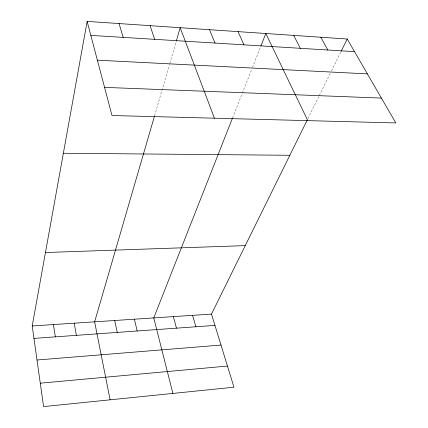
<?xml version="1.0" encoding="UTF-8"?>
<svg xmlns="http://www.w3.org/2000/svg" width="428" height="428" viewBox="0 0 428 428"><rect width="100%" height="100%" fill="white"/><g stroke="black" fill="none" stroke-linecap="round" stroke-linejoin="round"><path stroke-width="0.32" stroke-dasharray="2.14 1.6" d="M154.567 115.779L169.483 64.5M169.857 63.221L176.127 41.655M232.586 117.861L242.055 93.828M242.296 93.218L251.734 69.272M252.456 67.431L260.722 46.459M307.914 118.663L319.01 96.172M319.304 95.583L330.63 72.626M331.502 70.861L340.811 51.991"/><path stroke-width="0.64" d="M307.036 120.445L211.48 314.088L233.961 387.206L43.576 406.6L32.212 325.97L87.135 21.4L347.21 39.023L395.788 122.932L111.997 115.523L87.135 21.4M154.38 116.421L94.631 321.835L110.108 399.822M176.309 41.024L180.183 27.708L214.423 118.198M232.34 118.476L153.754 317.913L172.885 393.428M260.962 45.844L265.825 33.507L307.807 120.637M341.1 51.403L347.21 39.023M40.275 383.183L227.455 366.058M37.011 360.007L221.003 345.059M33.962 338.388L214.958 325.403M32.212 325.97L211.48 314.088M45.459 252.525L245.265 245.624M63.36 153.256L289.847 155.278M104.566 87.376L381.401 98.082M97.381 60.188L367.39 73.883M90.832 35.396L354.518 51.644M320.807 37.236L327.795 49.996M293.683 35.396L300.338 48.305M238.048 31.624L243.965 44.833M209.511 29.693L215.038 43.051M150.035 25.664L154.706 39.333M119.032 23.561L123.232 37.391M192.579 315.34L195.89 326.767M173.34 316.618L176.475 328.164M134.397 319.197L137.169 330.983M114.693 320.502L117.277 332.412M74.204 323.188L76.387 335.343M53.404 324.568L55.373 336.852"/></g></svg>
